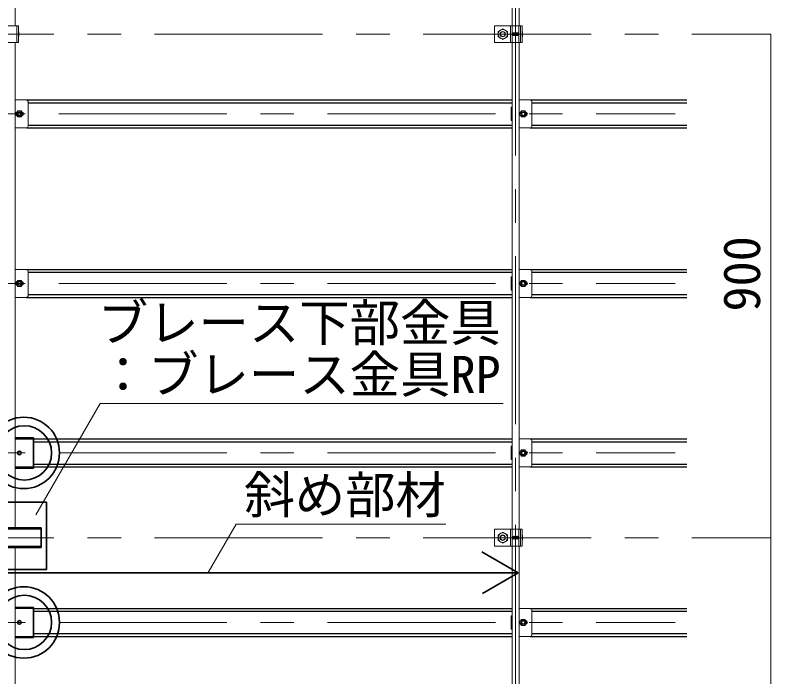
# Model space of a CAD drawing. Units: millimetres on the paper, enlarged 40 times, with parts at other scales. Extents: x -7800 to 7800, y -5578 to 5485.
# Drawn here: x 5100 to 6000, y 1172 to 1961 of the extents above; entities that cross this region are included whole.
import ezdxf
from ezdxf.enums import TextEntityAlignment as Align

# ---------------------------------------------------------------- set-up
doc = ezdxf.new("R2010")
doc.units = ezdxf.units.MM
doc.header["$LTSCALE"] = 40
for name, pattern in [('CHAIN1', [8, 5, -1, 1, -1]), ('DASHED1', [1.8, 1.2, -0.6]), ('DASHED2', [3, 2, -1])]:
    doc.linetypes.add(name, pattern=pattern)
for name, color, linetype, lineweight in [('5-0_中心線', 4, 'CHAIN1', 9), ('5-1_吊りボルト', 7, 'Continuous', 18), ('5-2_野縁受け', 3, 'Continuous', 18), ('5-3_野縁', 2, 'Continuous', 25), ('5-4_斜め部材', 6, 'Continuous', 35), ('5-5_寸法', 7, 'Continuous', 9), ('5-6_文字', 7, 'Continuous', 18), ('5-7_金具', 6, 'Continuous', 35), ('5-A_クリップ', 7, 'Continuous', 18), ('5-B_ビス', 7, 'Continuous', 18)]:
    doc.layers.add(name, color=color, linetype=linetype, lineweight=lineweight)
doc.styles.add('ＭＳ ゴシック', font='')
doc.styles.get('ＭＳ ゴシック').set_extended_font_data('MS Gothic')

msp = doc.modelspace()

# ---------------------------------------------------------------- linework, layer by layer
at = {"layer": '5-0_中心線'}
for p, q in [((5695.84, 513.54), (5695.84, 2262.87)), ((4305.84, 1938.21), (5999.84, 1938.21)), ((4191.84, 1843.21), (5885.84, 1843.21)), ((4191.84, 1641.21), (5885.84, 1641.21)), ((4191.84, 1439.21), (5885.84, 1439.21)), ((4305.84, 1338.21), (5999.84, 1338.21)), ((4191.84, 1237.21), (5885.84, 1237.21))]:
    msp.add_line(p, q, dxfattribs=at)
at = {"layer": '5-1_吊りボルト'}
for p, q in [((5103.61, 1948.21), (5070.51, 1948.21)), ((5101.67, 1928.21), (5101.67, 1948.21)), ((5670.51, 1948.21), (5670.51, 1928.21)), ((5703.61, 1948.21), (5670.51, 1948.21)), ((5674.84, 1941.48), (5680.51, 1944.75)), ((5680.51, 1944.75), (5686.17, 1941.48)), ((5691.84, 1928.21), (5691.84, 1948.21)), ((5699.51, 1928.21), (5699.51, 1948.21)), ((5701.67, 1928.21), (5701.67, 1948.21)), ((5674.84, 1934.94), (5674.84, 1941.48)), ((5670.51, 1348.21), (5670.51, 1328.21)), ((5703.61, 1348.21), (5670.51, 1348.21)), ((5674.84, 1341.48), (5680.51, 1344.75)), ((5674.84, 1334.94), (5674.84, 1341.48)), ((5680.51, 1344.75), (5686.17, 1341.48)), ((5691.84, 1328.21), (5691.84, 1348.21)), ((5699.51, 1328.21), (5699.51, 1348.21)), ((5701.67, 1328.21), (5701.67, 1348.21))]:
    msp.add_line(p, q, dxfattribs=at)
at = {"layer": '5-1_吊りボルト', "linetype": 'DASHED2'}
for p, q in [((5689.71, 1928.21), (5689.71, 1948.21)), ((5689.71, 1328.21), (5689.71, 1348.21))]:
    msp.add_line(p, q, dxfattribs=at)
at = {"layer": '5-1_吊りボルト'}
for points in [[(5070.51, 1928.21), (5103.61, 1928.21), (5103.61, 1948.21)], [(5670.51, 1928.21), (5703.61, 1928.21), (5703.61, 1948.21)], [(5674.84, 1934.94), (5680.51, 1931.66), (5686.17, 1934.94), (5686.17, 1941.48)], [(5670.51, 1328.21), (5703.61, 1328.21), (5703.61, 1348.21)], [(5674.84, 1334.94), (5680.51, 1331.66), (5686.17, 1334.94), (5686.17, 1341.48)]]:
    msp.add_lwpolyline(points, dxfattribs=at)
for centre, radius in [((5680.51, 1938.21), 5.67), ((5680.51, 1938.21), 3.18), ((5680.51, 1338.21), 5.67), ((5680.51, 1338.21), 3.18)]:
    msp.add_circle(centre, radius, dxfattribs=at)
at = {"layer": '5-1_吊りボルト', "linetype": 'DASHED1'}
for centre in [(5680.51, 1938.21), (5680.51, 1338.21)]:
    msp.add_circle(centre, 2.84, dxfattribs=at)
at = {"layer": '5-2_野縁受け'}
for p, q in [((5099.84, 2162.87), (5099.84, 1948.21)), ((5691.84, 2162.87), (5691.84, 1948.21)), ((5699.84, 2162.87), (5699.84, 1948.21)), ((5099.84, 1928.21), (5099.84, 1349.87)), ((5691.84, 1928.21), (5691.84, 1348.21)), ((5699.84, 1928.21), (5699.84, 1348.21)), ((5099.84, 1326.54), (5099.84, 748.21)), ((5691.84, 1328.21), (5691.84, 748.21)), ((5699.84, 1328.21), (5699.84, 748.21))]:
    msp.add_line(p, q, dxfattribs=at)
at = {"layer": '5-3_野縁'}
for p, q in [((5113.17, 1859.87), (5691.84, 1859.87)), ((5115.17, 1856.54), (5691.84, 1856.54)), ((5713.17, 1859.87), (5899.84, 1859.87)), ((5715.17, 1856.54), (5899.84, 1856.54)), ((5115.17, 1829.87), (5691.84, 1829.87)), ((5715.17, 1829.87), (5899.84, 1829.87)), ((5113.17, 1826.54), (5691.84, 1826.54)), ((5713.17, 1826.54), (5899.84, 1826.54)), ((5113.17, 1657.87), (5691.84, 1657.87)), ((5713.17, 1657.87), (5899.84, 1657.87)), ((5115.17, 1654.54), (5691.84, 1654.54)), ((5715.17, 1654.54), (5899.84, 1654.54)), ((5113.17, 1624.54), (5691.84, 1624.54)), ((5115.17, 1627.87), (5691.84, 1627.87)), ((5713.17, 1624.54), (5899.84, 1624.54)), ((5715.17, 1627.87), (5899.84, 1627.87)), ((5121.68, 1455.87), (5691.84, 1455.87)), ((5121.68, 1452.54), (5691.84, 1452.54)), ((5713.17, 1455.87), (5899.84, 1455.87)), ((5715.17, 1452.54), (5899.84, 1452.54)), ((5121.68, 1425.87), (5691.84, 1425.87)), ((5121.68, 1422.54), (5691.84, 1422.54)), ((5713.17, 1422.54), (5899.84, 1422.54)), ((5715.17, 1425.87), (5899.84, 1425.87)), ((5121.68, 1253.87), (5691.84, 1253.87)), ((5713.17, 1253.87), (5899.84, 1253.87)), ((5121.68, 1250.54), (5691.84, 1250.54)), ((5715.17, 1250.54), (5899.84, 1250.54)), ((5121.68, 1223.87), (5691.84, 1223.87)), ((5121.68, 1220.54), (5691.84, 1220.54)), ((5713.17, 1220.54), (5899.84, 1220.54)), ((5715.17, 1223.87), (5899.84, 1223.87))]:
    msp.add_line(p, q, dxfattribs=at)
at = {"layer": '5-4_斜め部材'}
for p, q in [((5698.79, 1296.35), (5655.52, 1321.33)), ((4517.21, 1296.35), (5698.79, 1296.35)), ((5698.79, 1296.35), (5656.28, 1271.81))]:
    msp.add_line(p, q, dxfattribs=at)
at = {"layer": '5-5_寸法', "color": 4}
for p, q in [((5999.84, 1338.21), (5999.84, 1938.21)), ((5999.84, 258.21), (5999.84, 1338.21))]:
    msp.add_line(p, q, dxfattribs=at)
at = {"layer": '5-6_文字'}
for p, q in [((5200.83, 1497.94), (5124.41, 1365.59)), ((5200.83, 1497.94), (5681.16, 1497.94)), ((5363.12, 1354.38), (5329.79, 1296.64)), ((5363.12, 1354.38), (5612.74, 1354.38))]:
    msp.add_line(p, q, dxfattribs=at)
at = {"layer": '5-7_金具'}
for p, q in [((5099.84, 1457.21), (5121.68, 1457.21)), ((5121.68, 1421.21), (5121.68, 1457.21)), ((5099.84, 1421.21), (5121.68, 1421.21)), ((5137.17, 1300.35), (5137.17, 1380.35)), ((5130.51, 1349.87), (5085.17, 1349.87)), ((5130.51, 1349.87), (5130.51, 1326.54)), ((5130.51, 1326.54), (5063.84, 1326.54)), ((5057.17, 1300.35), (5137.17, 1300.35)), ((5099.84, 1255.21), (5121.68, 1255.21)), ((5121.68, 1219.21), (5121.68, 1255.21)), ((5099.84, 1219.21), (5121.68, 1219.21))]:
    msp.add_line(p, q, dxfattribs=at)
at = {"layer": '5-7_金具', "linetype": 'DASHED1'}
for p, q in [((5099.84, 1456.14), (5121.68, 1456.14)), ((5099.84, 1422.27), (5121.68, 1422.27)), ((5130.51, 1348.81), (5085.17, 1348.81)), ((5130.51, 1327.61), (5063.84, 1327.61)), ((5099.84, 1254.14), (5121.68, 1254.14)), ((5099.84, 1220.27), (5121.68, 1220.27))]:
    msp.add_line(p, q, dxfattribs=at)
at = {"layer": '5-7_金具'}
msp.add_lwpolyline([(5137.17, 1380.35), (5057.17, 1380.35), (5057.17, 1300.35)], dxfattribs=at)
for centre, radius in [((5110.03, 1439.2), 42.53), ((5110.76, 1439.21), 32.35), ((5104.84, 1439.21), 2.17), ((5110.03, 1237.2), 42.53), ((5110.76, 1237.21), 32.35), ((5104.84, 1237.21), 2.17)]:
    msp.add_circle(centre, radius, dxfattribs=at)
at = {"layer": '5-A_クリップ'}
for p, q in [((5113.17, 1859.87), (5099.84, 1859.87)), ((5115.17, 1828.54), (5115.17, 1857.87)), ((5115.17, 1857.02), (5115.17, 1829.39)), ((5713.17, 1859.87), (5699.84, 1859.87)), ((5715.17, 1828.54), (5715.17, 1857.87)), ((5715.17, 1857.02), (5715.17, 1829.39)), ((5690.31, 1851.21), (5691.84, 1851.21)), ((5690.31, 1835.21), (5690.31, 1851.21)), ((5691.84, 1835.21), (5690.31, 1835.21)), ((5099.84, 1826.54), (5113.17, 1826.54)), ((5699.84, 1826.54), (5713.17, 1826.54)), ((5113.17, 1657.87), (5099.84, 1657.87)), ((5713.17, 1657.87), (5699.84, 1657.87)), ((5115.17, 1626.54), (5115.17, 1655.87)), ((5115.17, 1655.02), (5115.17, 1627.39)), ((5690.31, 1649.21), (5691.84, 1649.21)), ((5690.31, 1633.21), (5690.31, 1649.21)), ((5715.17, 1626.54), (5715.17, 1655.87)), ((5715.17, 1655.02), (5715.17, 1627.39)), ((5691.84, 1633.21), (5690.31, 1633.21)), ((5099.84, 1624.54), (5113.17, 1624.54)), ((5699.84, 1624.54), (5713.17, 1624.54)), ((5713.17, 1455.87), (5699.84, 1455.87)), ((5715.17, 1424.54), (5715.17, 1453.87)), ((5715.17, 1453.02), (5715.17, 1425.39)), ((5690.31, 1447.21), (5691.84, 1447.21)), ((5690.31, 1431.21), (5690.31, 1447.21)), ((5691.84, 1431.21), (5690.31, 1431.21)), ((5699.84, 1422.54), (5713.17, 1422.54)), ((5713.17, 1253.87), (5699.84, 1253.87)), ((5715.17, 1222.54), (5715.17, 1251.87)), ((5690.31, 1245.21), (5691.84, 1245.21)), ((5690.31, 1229.21), (5690.31, 1245.21)), ((5715.17, 1251.02), (5715.17, 1223.39)), ((5691.84, 1229.21), (5690.31, 1229.21)), ((5699.84, 1220.54), (5713.17, 1220.54))]:
    msp.add_line(p, q, dxfattribs=at)
for centre, radius, start, end in [((5113.17, 1857.87), 2, 0, 90), ((5713.17, 1857.87), 2, 0, 90), ((5102.01, 1843.21), 2.17, 94.04304, 265.95748), ((5107.67, 1843.21), 2.17, 274.042, 85.95748), ((5702.01, 1843.21), 2.17, 94.04304, 265.95748), ((5707.67, 1843.21), 2.17, 274.042, 85.95748), ((5113.17, 1828.54), 2, 270, 0), ((5713.17, 1828.54), 2, 270, 0), ((5113.17, 1655.87), 2, 0, 90), ((5713.17, 1655.87), 2, 0, 90), ((5102.01, 1641.21), 2.17, 94.04304, 265.95748), ((5107.67, 1641.21), 2.17, 274.042, 85.95748), ((5702.01, 1641.21), 2.17, 94.04304, 265.95748), ((5707.67, 1641.21), 2.17, 274.042, 85.95748), ((5113.17, 1626.54), 2, 270, 0), ((5713.17, 1626.54), 2, 270, 0), ((5713.17, 1453.87), 2, 0, 90), ((5702.01, 1439.21), 2.17, 94.04304, 265.95748), ((5707.67, 1439.21), 2.17, 274.042, 85.95748), ((5713.17, 1424.54), 2, 270, 0), ((5713.17, 1251.87), 2, 0, 90), ((5702.01, 1237.21), 2.17, 94.04304, 265.95748), ((5707.67, 1237.21), 2.17, 274.042, 85.95748), ((5713.17, 1222.54), 2, 270, 0)]:
    msp.add_arc(centre, radius, start, end, dxfattribs=at)
at = {"layer": '5-B_ビス'}
for p, q in [((5104.01, 1935.89), (5104.01, 1940.51)), ((5691.84, 1939.7), (5691.88, 1939.66)), ((5691.84, 1936.58), (5691.88, 1936.53)), ((5691.88, 1939.66), (5692.09, 1939.66)), ((5691.88, 1939.66), (5692.09, 1936.74)), ((5691.88, 1936.53), (5692.09, 1936.74)), ((5692.09, 1939.66), (5692.3, 1939.87)), ((5692.09, 1939.66), (5692.3, 1936.74)), ((5692.09, 1936.74), (5692.3, 1936.74)), ((5692.3, 1939.87), (5692.51, 1939.66)), ((5692.3, 1936.74), (5692.51, 1936.53)), ((5692.51, 1939.66), (5692.72, 1939.66)), ((5692.51, 1939.66), (5692.72, 1936.74)), ((5692.51, 1936.53), (5692.72, 1936.74)), ((5692.72, 1939.66), (5692.92, 1939.87)), ((5692.72, 1939.66), (5692.92, 1936.74)), ((5692.72, 1936.74), (5692.92, 1936.74)), ((5692.92, 1939.87), (5693.13, 1939.66)), ((5692.92, 1936.74), (5693.13, 1936.53)), ((5693.13, 1939.66), (5693.34, 1939.66)), ((5693.13, 1939.66), (5693.34, 1936.74)), ((5693.13, 1936.53), (5693.34, 1936.74)), ((5693.34, 1939.66), (5693.55, 1939.87)), ((5693.34, 1939.66), (5693.55, 1936.74)), ((5693.34, 1936.74), (5693.55, 1936.74)), ((5693.55, 1939.87), (5693.76, 1939.66)), ((5693.55, 1936.74), (5693.76, 1936.53)), ((5693.76, 1939.66), (5693.97, 1939.66)), ((5693.76, 1939.66), (5693.97, 1936.74)), ((5693.76, 1936.53), (5693.97, 1936.74)), ((5693.97, 1939.66), (5694.17, 1939.87)), ((5693.97, 1939.66), (5694.17, 1936.74)), ((5693.97, 1936.74), (5694.17, 1936.74)), ((5694.17, 1939.87), (5694.38, 1939.66)), ((5694.17, 1936.74), (5694.38, 1936.53)), ((5694.38, 1939.66), (5694.59, 1939.66)), ((5694.38, 1939.66), (5694.59, 1936.74)), ((5694.38, 1936.53), (5694.59, 1936.74)), ((5694.59, 1939.66), (5694.8, 1939.87)), ((5694.59, 1939.66), (5694.8, 1936.74)), ((5694.59, 1936.74), (5694.8, 1936.74)), ((5694.8, 1939.87), (5695.01, 1939.66)), ((5694.8, 1936.74), (5695.01, 1936.53)), ((5695.01, 1939.66), (5695.22, 1939.66)), ((5695.01, 1939.66), (5695.22, 1936.74)), ((5695.01, 1936.53), (5695.22, 1936.74)), ((5695.22, 1939.66), (5695.42, 1939.87)), ((5695.22, 1939.66), (5695.42, 1936.74)), ((5695.22, 1936.74), (5695.42, 1936.74)), ((5695.42, 1939.87), (5695.63, 1939.66)), ((5695.42, 1936.74), (5695.63, 1936.53)), ((5695.63, 1939.66), (5695.84, 1939.66)), ((5695.63, 1939.66), (5695.84, 1936.74)), ((5695.63, 1936.53), (5695.84, 1936.74)), ((5695.84, 1939.66), (5696.05, 1939.87)), ((5695.84, 1939.66), (5696.05, 1936.74)), ((5695.84, 1936.74), (5696.05, 1936.74)), ((5696.05, 1939.87), (5696.26, 1939.66)), ((5696.05, 1936.74), (5696.26, 1936.53)), ((5696.26, 1939.66), (5696.47, 1939.66)), ((5696.26, 1939.66), (5696.47, 1936.74)), ((5696.26, 1936.53), (5696.47, 1936.74)), ((5696.47, 1939.66), (5696.67, 1939.87)), ((5696.47, 1939.66), (5696.67, 1936.74)), ((5696.47, 1936.74), (5696.67, 1936.74)), ((5696.67, 1939.87), (5696.88, 1939.66)), ((5696.67, 1936.74), (5696.88, 1936.53)), ((5696.88, 1939.66), (5697.09, 1936.74)), ((5696.88, 1936.53), (5697.09, 1936.74)), ((5697.09, 1939.66), (5697.3, 1936.74)), ((5697.09, 1936.74), (5697.3, 1936.74)), ((5697.3, 1939.87), (5697.51, 1939.66)), ((5697.3, 1936.74), (5697.51, 1936.53)), ((5697.51, 1939.66), (5697.72, 1939.66)), ((5697.51, 1939.66), (5697.72, 1936.74)), ((5697.51, 1936.53), (5697.72, 1936.74)), ((5697.72, 1939.66), (5697.92, 1939.87)), ((5697.72, 1939.66), (5697.92, 1936.74)), ((5697.72, 1936.74), (5697.92, 1936.74)), ((5697.92, 1939.87), (5698.13, 1939.66)), ((5697.92, 1936.74), (5698.13, 1936.53)), ((5698.13, 1939.66), (5698.34, 1939.66)), ((5698.13, 1939.66), (5698.34, 1936.74)), ((5698.13, 1936.53), (5698.34, 1936.74)), ((5698.34, 1939.66), (5698.55, 1939.87)), ((5698.34, 1939.66), (5698.55, 1936.74)), ((5698.34, 1936.74), (5698.55, 1936.74)), ((5698.55, 1939.87), (5698.76, 1939.66)), ((5698.55, 1936.74), (5698.76, 1936.53)), ((5698.76, 1939.66), (5698.97, 1939.66)), ((5698.76, 1939.66), (5698.97, 1936.74)), ((5698.76, 1936.53), (5698.97, 1936.74)), ((5698.97, 1939.66), (5699.17, 1939.87)), ((5698.97, 1939.66), (5699.17, 1936.74)), ((5698.97, 1936.74), (5699.17, 1936.74)), ((5699.17, 1939.87), (5699.38, 1939.66)), ((5699.17, 1936.74), (5699.38, 1936.53)), ((5699.38, 1939.66), (5699.51, 1937.92)), ((5699.38, 1939.66), (5699.51, 1939.66)), ((5699.38, 1936.53), (5699.51, 1936.66)), ((5704.01, 1935.89), (5704.01, 1940.51)), ((5100.61, 1843.21), (5102.72, 1846.87)), ((5102.72, 1846.87), (5106.96, 1846.87)), ((5106.96, 1846.87), (5109.07, 1843.21)), ((5700.61, 1843.21), (5702.72, 1846.87)), ((5702.72, 1846.87), (5706.96, 1846.87)), ((5706.96, 1846.87), (5709.07, 1843.21)), ((5102.72, 1839.54), (5100.61, 1843.21)), ((5106.96, 1839.54), (5102.72, 1839.54)), ((5109.07, 1843.21), (5106.96, 1839.54)), ((5702.72, 1839.54), (5700.61, 1843.21)), ((5706.96, 1839.54), (5702.72, 1839.54)), ((5709.07, 1843.21), (5706.96, 1839.54)), ((5100.61, 1641.21), (5102.72, 1644.87)), ((5102.72, 1637.54), (5100.61, 1641.21)), ((5102.72, 1644.87), (5106.96, 1644.87)), ((5106.96, 1644.87), (5109.07, 1641.21)), ((5109.07, 1641.21), (5106.96, 1637.54)), ((5700.61, 1641.21), (5702.72, 1644.87)), ((5702.72, 1637.54), (5700.61, 1641.21)), ((5702.72, 1644.87), (5706.96, 1644.87)), ((5706.96, 1644.87), (5709.07, 1641.21)), ((5709.07, 1641.21), (5706.96, 1637.54)), ((5106.96, 1637.54), (5102.72, 1637.54)), ((5706.96, 1637.54), (5702.72, 1637.54)), ((5700.61, 1439.21), (5702.72, 1442.87)), ((5702.72, 1442.87), (5706.96, 1442.87)), ((5706.96, 1442.87), (5709.07, 1439.21)), ((5702.72, 1435.54), (5700.61, 1439.21)), ((5706.96, 1435.54), (5702.72, 1435.54)), ((5709.07, 1439.21), (5706.96, 1435.54)), ((5691.84, 1339.7), (5691.88, 1339.66)), ((5691.84, 1336.58), (5691.88, 1336.53)), ((5691.88, 1339.66), (5692.09, 1339.66)), ((5691.88, 1339.66), (5692.09, 1336.74)), ((5691.88, 1336.53), (5692.09, 1336.74)), ((5692.09, 1339.66), (5692.3, 1339.87)), ((5692.09, 1339.66), (5692.3, 1336.74)), ((5692.09, 1336.74), (5692.3, 1336.74)), ((5692.3, 1339.87), (5692.51, 1339.66)), ((5692.3, 1336.74), (5692.51, 1336.53)), ((5692.51, 1339.66), (5692.72, 1339.66)), ((5692.51, 1339.66), (5692.72, 1336.74)), ((5692.51, 1336.53), (5692.72, 1336.74)), ((5692.72, 1339.66), (5692.92, 1339.87)), ((5692.72, 1339.66), (5692.92, 1336.74)), ((5692.72, 1336.74), (5692.92, 1336.74)), ((5692.92, 1339.87), (5693.13, 1339.66)), ((5692.92, 1336.74), (5693.13, 1336.53)), ((5693.13, 1339.66), (5693.34, 1339.66)), ((5693.13, 1339.66), (5693.34, 1336.74)), ((5693.13, 1336.53), (5693.34, 1336.74)), ((5693.34, 1339.66), (5693.55, 1339.87)), ((5693.34, 1339.66), (5693.55, 1336.74)), ((5693.34, 1336.74), (5693.55, 1336.74)), ((5693.55, 1339.87), (5693.76, 1339.66)), ((5693.55, 1336.74), (5693.76, 1336.53)), ((5693.76, 1339.66), (5693.97, 1339.66)), ((5693.76, 1339.66), (5693.97, 1336.74)), ((5693.76, 1336.53), (5693.97, 1336.74)), ((5693.97, 1339.66), (5694.17, 1339.87)), ((5693.97, 1339.66), (5694.17, 1336.74)), ((5693.97, 1336.74), (5694.17, 1336.74)), ((5694.17, 1339.87), (5694.38, 1339.66)), ((5694.17, 1336.74), (5694.38, 1336.53)), ((5694.38, 1339.66), (5694.59, 1339.66)), ((5694.38, 1339.66), (5694.59, 1336.74)), ((5694.38, 1336.53), (5694.59, 1336.74)), ((5694.59, 1339.66), (5694.8, 1339.87)), ((5694.59, 1339.66), (5694.8, 1336.74)), ((5694.59, 1336.74), (5694.8, 1336.74)), ((5694.8, 1339.87), (5695.01, 1339.66)), ((5694.8, 1336.74), (5695.01, 1336.53)), ((5695.01, 1339.66), (5695.22, 1339.66)), ((5695.01, 1339.66), (5695.22, 1336.74)), ((5695.01, 1336.53), (5695.22, 1336.74)), ((5695.22, 1339.66), (5695.42, 1339.87)), ((5695.22, 1339.66), (5695.42, 1336.74)), ((5695.22, 1336.74), (5695.42, 1336.74)), ((5695.42, 1339.87), (5695.63, 1339.66)), ((5695.42, 1336.74), (5695.63, 1336.53)), ((5695.63, 1339.66), (5695.84, 1339.66)), ((5695.63, 1339.66), (5695.84, 1336.74)), ((5695.63, 1336.53), (5695.84, 1336.74)), ((5695.84, 1339.66), (5696.05, 1339.87)), ((5695.84, 1339.66), (5696.05, 1336.74)), ((5695.84, 1336.74), (5696.05, 1336.74)), ((5696.05, 1339.87), (5696.26, 1339.66)), ((5696.05, 1336.74), (5696.26, 1336.53)), ((5696.26, 1339.66), (5696.47, 1339.66)), ((5696.26, 1339.66), (5696.47, 1336.74)), ((5696.26, 1336.53), (5696.47, 1336.74)), ((5696.47, 1339.66), (5696.67, 1339.87)), ((5696.47, 1339.66), (5696.67, 1336.74)), ((5696.47, 1336.74), (5696.67, 1336.74)), ((5696.67, 1339.87), (5696.88, 1339.66)), ((5696.67, 1336.74), (5696.88, 1336.53)), ((5696.88, 1339.66), (5697.09, 1336.74)), ((5696.88, 1336.53), (5697.09, 1336.74)), ((5697.09, 1339.66), (5697.3, 1336.74)), ((5697.09, 1336.74), (5697.3, 1336.74)), ((5697.3, 1339.87), (5697.51, 1339.66)), ((5697.3, 1336.74), (5697.51, 1336.53)), ((5697.51, 1339.66), (5697.72, 1339.66)), ((5697.51, 1339.66), (5697.72, 1336.74)), ((5697.51, 1336.53), (5697.72, 1336.74)), ((5697.72, 1339.66), (5697.92, 1339.87)), ((5697.72, 1339.66), (5697.92, 1336.74)), ((5697.72, 1336.74), (5697.92, 1336.74)), ((5697.92, 1339.87), (5698.13, 1339.66)), ((5697.92, 1336.74), (5698.13, 1336.53)), ((5698.13, 1339.66), (5698.34, 1339.66)), ((5698.13, 1339.66), (5698.34, 1336.74)), ((5698.13, 1336.53), (5698.34, 1336.74)), ((5698.34, 1339.66), (5698.55, 1339.87)), ((5698.34, 1339.66), (5698.55, 1336.74)), ((5698.34, 1336.74), (5698.55, 1336.74)), ((5698.55, 1339.87), (5698.76, 1339.66)), ((5698.55, 1336.74), (5698.76, 1336.53)), ((5698.76, 1339.66), (5698.97, 1339.66)), ((5698.76, 1339.66), (5698.97, 1336.74)), ((5698.76, 1336.53), (5698.97, 1336.74)), ((5698.97, 1339.66), (5699.17, 1339.87)), ((5698.97, 1339.66), (5699.17, 1336.74)), ((5698.97, 1336.74), (5699.17, 1336.74)), ((5699.17, 1339.87), (5699.38, 1339.66)), ((5699.17, 1336.74), (5699.38, 1336.53)), ((5699.38, 1339.66), (5699.51, 1337.92)), ((5699.38, 1339.66), (5699.51, 1339.66)), ((5699.38, 1336.53), (5699.51, 1336.66)), ((5704.01, 1335.89), (5704.01, 1340.51)), ((5700.61, 1237.21), (5702.72, 1240.87)), ((5702.72, 1233.54), (5700.61, 1237.21)), ((5702.72, 1240.87), (5706.96, 1240.87)), ((5706.96, 1233.54), (5702.72, 1233.54)), ((5706.96, 1240.87), (5709.07, 1237.21)), ((5709.07, 1237.21), (5706.96, 1233.54))]:
    msp.add_line(p, q, dxfattribs=at)
for points in [[(5696.88, 1939.66), (5697.09, 1939.66), (5697.3, 1939.87)], [(5696.88, 1339.66), (5697.09, 1339.66), (5697.3, 1339.87)]]:
    msp.add_lwpolyline(points, dxfattribs=at)
for centre, radius in [((5104.84, 1843.21), 3.49), ((5104.84, 1843.21), 2.33), ((5704.84, 1843.21), 3.49), ((5704.84, 1843.21), 2.33), ((5104.84, 1641.21), 3.49), ((5104.84, 1641.21), 2.33), ((5704.84, 1641.21), 3.49), ((5704.84, 1641.21), 2.33), ((5704.84, 1439.21), 3.49), ((5704.84, 1439.21), 2.33), ((5704.84, 1237.21), 3.49), ((5704.84, 1237.21), 2.33)]:
    msp.add_circle(centre, radius, dxfattribs=at)
at = {"layer": '5-B_ビス', "linetype": 'DASHED1'}
for centre in [(5104.84, 1843.21), (5704.84, 1843.21), (5104.84, 1641.21), (5704.84, 1641.21), (5704.84, 1439.21), (5704.84, 1237.21)]:
    msp.add_circle(centre, 1.83, dxfattribs=at)
at = {"layer": '5-B_ビス'}
for centre, radius, start, end in [((5103.12, 1940.51), 0.889, 303.93712, 56.06288), ((5101.12, 1938.2), 2.89, 329.77861, 30.22139), ((5103.12, 1935.89), 0.889, 303.93712, 56.06288), ((5703.12, 1940.51), 0.889, 303.93712, 56.06288), ((5701.12, 1938.2), 2.89, 329.77861, 30.22139), ((5703.12, 1935.89), 0.889, 303.93712, 56.06288), ((5703.12, 1340.51), 0.889, 303.93712, 56.06288), ((5701.12, 1338.2), 2.89, 329.77861, 30.22139), ((5703.12, 1335.89), 0.889, 303.93712, 56.06288)]:
    msp.add_arc(centre, radius, start, end, dxfattribs=at)

# ---------------------------------------------------------------- texts
at = {"layer": '5-5_寸法', "style": 'ＭＳ ゴシック'}
msp.add_text('900', height=43.99, rotation=90, dxfattribs=at).set_placement((6000.17, 1607.71), align=Align.BOTTOM_LEFT)
at = {"layer": '5-6_文字', "style": 'ＭＳ ゴシック'}
for s, p in [('ブレース下部金具', (5198.16, 1559.21)), ('：ブレース金具RP', (5198.16, 1497.61)), ('斜め部材', (5372.74, 1354.05))]:
    msp.add_text(s, height=43.99, dxfattribs=at).set_placement(p, align=Align.BOTTOM_LEFT)

doc.saveas('drawing.dxf')
